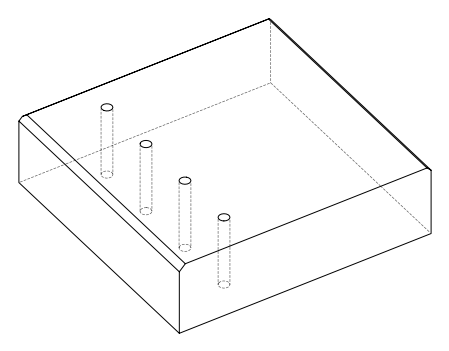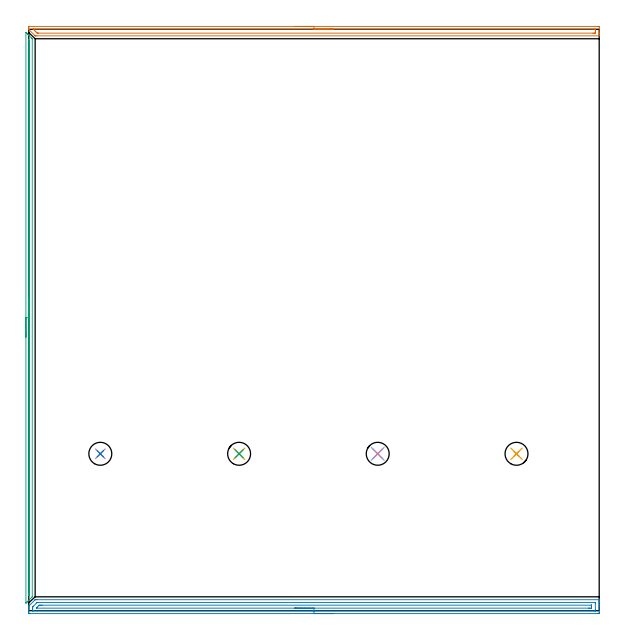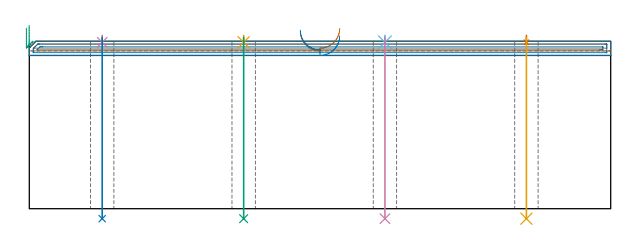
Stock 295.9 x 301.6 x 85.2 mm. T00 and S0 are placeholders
(PLAN: 11 operations, 2 tool changes, 18.6 min)
(1 AREA_MILL | FG_CHAMFER_SURFACE | UGT0205_001 | 4.9 min | 3555 mm3)
(2 AREA_MILL_1 | FG_CHAMFER_SURFACE_1 | UGT0205_001 | 7.28 min | 7676 mm3)
(3 AREA_MILL_2 | FG_CHAMFER_SURFACE_2 | UGT0205_001 | 4.83 min | 1590 mm3)
(4 SPOT_DRILL | STEP1HOLE | NXT0321_9005460120000 | 0.03 min | 0 mm3)
(5 SPOT_DRILL_1 | STEP1HOLE_1 | NXT0321_9005460120000 | 0.03 min | 2 mm3)
(6 SPOT_DRILL_2 | STEP1HOLE_2 | NXT0321_9005460120000 | 0.03 min | 2 mm3)
(7 SPOT_DRILL_3 | STEP1HOLE_3 | NXT0321_9005460120000 | 0.03 min | 2 mm3)
(8 DRILL_THROUGH_HOLE_INTO_CENTER | STEP1HOLE | UGT0301_229 | 0.37 min | 9460 mm3)
(9 DRILL_THROUGH_HOLE_INTO_CENTER_1 | STEP1HOLE_1 | UGT0301_229 | 0.37 min | 9455 mm3)
(10 DRILL_THROUGH_HOLE_INTO_CENTER_2 | STEP1HOLE_2 | UGT0301_229 | 0.37 min | 9455 mm3)
(11 DRILL_THROUGH_HOLE_INTO_CENTER_3 | STEP1HOLE_3 | UGT0301_229 | 0.37 min | 9458 mm3)
(TOOL UGT0205_001 | Chamfer Mill 20 x 3 x 45 deg. | D20 FL50 Z2)
(TOOL NXT0321_9005460120000 | NC Spot Drill, 142deg, 12mm, Carbide, Uncoated | D12 PA142 FL30 Z2)
(TOOL UGT0301_229 | Twist Drill 11.9 mm | D11.9 PA118 FL100 Z2)
(OP 1 AREA_MILL)
G17 G21 G94 G90
T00 M6
G54
G17 G0 G90 X137.95 Y303.1 S1061 M3
G43 Z95.2 H0
Z90.3
G94 G1 X137.988 Z89.428 F250.
X138.102 Z88.564
X138.291 Z87.712
X138.553 Z86.88
X138.887 Z86.074
X139.29 Z85.3
X139.758 Z84.564
X140.29 Z83.872
X140.879 Z83.229
X141.522 Z82.64
X142.214 Z82.109
X142.95 Z81.64
X143.724 Z81.237
X144.53 Z80.903
X145.362 Z80.641
X146.214 Z80.452
X147.078 Z80.338
X147.95 Z80.3
X295.288 Y303.099 Z80.301
X295.57 Y303.097
X295.89 Y303.093 Z80.303
X295.9 Y302.823 Z80.573
Y299.669 Z83.726
Y299.346 Z84.048
Y298.406 Z84.993
X295.896 Y298.301 Z85.091
X295.89 Y298.202 Z85.188
X295.734 Y298.2 Z85.2
X4.184
X3.38 Y298.205 Z85.195
X3.3 Y298.207 Z85.193
X3.291 Y298.209 Z85.191
X3.255 Y298.245 Z85.155
X3.042 Y298.457 Z84.939
X3.022 Y298.477 Z84.921
X0.362 Y301.138 Z82.262
X0.166 Y301.337 Z82.063
X0.01 Y301.501 Z81.899
X0.008 Y301.519 Z81.88
X0. Y301.842 Z81.557
Y302.176 Z81.223
X0.003 Y302.823 Z80.572
X0.004 Y303.091 Z80.305
X0.027 Y303.093 Z80.304
X0.166 Y303.1 Z80.3
X147.95
Y301.686 Z81.714
X293.502 Y301.685 Z81.715
X293.779 Y301.684 Z81.716
X293.858 Y301.681 Z81.719
X293.89 Y301.679 Z81.721
X293.892 Y301.661 Z81.739
X293.898 Y301.568 Z81.832
X293.9 Y301.084 Z82.316
Y300.697 Z82.703
X293.899 Y300.215 Z83.185
X293.897 Y299.831 Z83.569
X293.89 Y299.699 Z83.701
X293.879 Y299.621 Z83.779
X293.81 Y299.619 Z83.781
X293.502 Y299.616 Z83.784
X293.226 Y299.615 Z83.785
X292.609 Y299.614 Z83.786
X5.077 Y299.615 Z83.785
X4.801
X4.493 Y299.619 Z83.781
X4.344 Y299.621 Z83.779
X4.184 Y299.772 Z83.628
X3.736 Y300.215 Z83.185
X3.291 Y300.658 Z82.742
X2.865 Y301.084 Z82.316
X2.398 Y301.553 Z81.847
X2.298 Y301.662 Z81.738
X2.283 Y301.679 Z81.721
X2.31 Y301.681 Z81.719
X2.398 Y301.683 Z81.717
X2.674 Y301.685 Z81.715
X147.95 Y301.686 Z81.714
X148.822 Z81.752
X149.686 Z81.866
X150.538 Z82.055
X151.37 Z82.317
X152.176 Z82.651
X152.95 Z83.054
X153.686 Z83.523
X154.378 Z84.054
X155.021 Z84.643
X155.61 Z85.286
X156.142 Z85.979
X156.61 Z86.714
X157.013 Z87.488
X157.347 Z88.294
X157.609 Z89.126
X157.798 Z89.978
X157.912 Z90.843
X157.95 Z91.714
G0 Z95.2
M5
M2
(OP 2 AREA_MILL_1)
G17 G21 G94 G90
T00 M6
G54
G17 G0 G90 X157.95 Y-1.5 S1061 M3
G43 Z95.2 H0
Z88.
G94 G1 X157.912 Z87.128 F250.
X157.798 Z86.263
X157.609 Z85.412
X157.347 Z84.58
X157.013 Z83.774
X156.61 Z83.
X156.141 Z82.264
X155.61 Z81.572
X155.021 Z80.929
X154.378 Z80.34
X153.686 Z79.808
X152.95 Z79.34
X152.176 Z78.937
X151.37 Z78.603
X150.538 Z78.341
X149.686 Z78.152
X148.822 Z78.038
X147.95 Z78.
X0.612
X0.112 Y-1.493 Z78.003
X0.009 Y-1.491 Z78.005
X0. Y-0.998 Z78.497
Y-0.442 Z79.055
Y-0.113 Z79.384
Y0.443 Z79.94
Y0.772 Z80.268
Y1.431 Z80.93
Y2.214 Z81.713
X0.002 Y2.38 Z81.872
X0.009 Y2.412 Z81.904
X0.142 Y2.543 Z82.041
X3.239 Y5.64 Z85.138
X3.291 Y5.691 Z85.191
X3.303 Y5.693 Z85.193
X4.184 Y5.7 Z85.2
X295.734
X295.89 Y5.697 Z85.188
X295.892 Y5.679 Z85.17
X295.9 Y5.327 Z84.826
Y4.971 Z84.47
Y4.313 Z83.808
Y3.099 Z82.595
Y2.543 Z82.037
Y-0.72 Z78.777
X295.897 Y-0.998 Z78.499
X295.891 Y-1.491 Z78.006
X295.788 Y-1.494 Z78.003
X295.287 Y-1.5 Z78.
X147.95
Y-0.086 Z79.414
X2.176 Y-0.085 Z79.415
X2.079 Y-0.084 Z79.416
X2.031 Y-0.081 Z79.419
X2.014 Y-0.079 Z79.421
X2.01 Y-0.068 Z79.432
X2.005 Y0.041 Z79.541
X2.001 Y0.281 Z79.781
X2. Y0.772 Z80.272
Y1.167 Z80.667
X2.004 Y1.657 Z81.157
X2.008 Y1.855 Z81.355
X2.012 Y1.95 Z81.45
X2.056 Y1.997 Z81.497
X2.398 Y2.348 Z81.848
X4.184 Y4.133 Z83.633
X4.277 Y4.221 Z83.721
X4.332 Y4.271 Z83.771
X4.429 Y4.279 Z83.779
X5.104 Y4.286 Z83.786
X293.723 Y4.285 Z83.785
X293.821 Y4.284 Z83.784
X293.868 Y4.281 Z83.781
X293.886 Y4.279 Z83.779
X293.89 Y4.268 Z83.768
X293.895 Y4.159 Z83.659
X293.899 Y3.919 Z83.419
Y0.378 Z79.878
X293.894 Y-0.017 Z79.483
X293.89 Y-0.069 Z79.431
X293.886 Y-0.08 Z79.42
X293.879 Y-0.082 Z79.418
X293.826 Y-0.084 Z79.416
X293.718 Y-0.085 Z79.415
X293.502 Y-0.086 Z79.414
X147.95
Y1.328 Z80.828
X4.184 Y1.329 Z80.829
X4.074 Y1.33 Z80.83
X4.034 Y1.333 Z80.833
X4.018 Y1.334 Z80.834
X4.01 Y1.354 Z80.854
Y1.473 Z80.973
X4.159 Y1.657 Z81.157
X4.171 Y1.671 Z81.171
X5.077 Y2.578 Z82.078
X5.367 Y2.856 Z82.356
X5.645 Y2.865 Z82.365
X5.97 Y2.868 Z82.368
X6.532 Y2.871 Z82.371
X6.863
X291.716
X291.826 Y2.87 Z82.37
X291.865 Y2.867 Z82.367
X291.882 Y2.865 Z82.365
X291.89 Y2.846 Z82.346
X291.895 Y2.725 Z82.225
X291.898 Y2.543 Z82.043
X291.9 Y2.36 Z81.86
X291.895 Y1.657 Z81.157
X291.891 Y1.484 Z80.984
X291.872 Y1.335 Z80.835
X291.716 Y1.334 Z80.834
X291.154 Y1.33 Z80.83
X290.823 Y1.329 Z80.829
X290.262 Y1.328 Z80.828
X147.95
X147.078 Z80.866
X146.213 Z80.98
X145.362 Z81.169
X144.53 Z81.432
X143.724 Z81.765
X142.95 Z82.168
X142.214 Z82.637
X141.522 Z83.168
X140.879 Z83.757
X140.29 Z84.401
X139.758 Z85.093
X139.29 Z85.828
X138.887 Z86.602
X138.553 Z87.408
X138.291 Z88.24
X138.102 Z89.092
X137.988 Z89.957
X137.95 Z90.828
G0 Z95.2
M5
M2
(OP 3 AREA_MILL_2)
G17 G21 G94 G90
T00 M6
G54
G17 G0 G90 X-1.5 Y141.95 S1061 M3
G43 Z95.2 H0
Z91.9
G94 G1 Y141.988 Z91.028 F250.
Y142.102 Z90.163
Y142.291 Z89.312
Y142.553 Z88.48
Y142.887 Z87.674
Y143.29 Z86.9
Y143.758 Z86.164
Y144.29 Z85.472
Y144.879 Z84.829
Y145.522 Z84.24
Y146.214 Z83.708
Y146.95 Z83.24
Y147.724 Z82.837
Y148.53 Z82.503
Y149.362 Z82.241
Y150.214 Z82.052
Y151.078 Z81.938
Y151.95 Z81.9
X-1.499 Y299.975 Z81.899
X-1.495 Y299.983 Z81.903
X-1.479 Y299.975 Z81.919
X-1.3 Y299.8 Z82.1
X-1.214 Y299.714 Z82.185
X-0.724 Y299.226 Z82.672
X-0.575 Y299.076 Z82.822
X-0.432 Y298.933 Z82.966
X-0.287 Y298.789 Z83.109
X-0.148 Y298.649 Z83.25
X0.015 Y298.486 Z83.413
X0.15 Y298.352 Z83.546
X0.279 Y298.222 Z83.677
X1.46 Y297.041 Z84.857
X1.797 Y296.703 Z85.197
X1.8 Y296.699 Z85.2
Y7.201
X1.798 Y7.198 Z85.198
X1.46 Y6.859 Z84.857
X-0.148 Y5.251 Z83.25
X-0.287 Y5.111 Z83.109
X-0.432 Y4.967 Z82.966
X-0.575 Y4.824 Z82.822
X-0.724 Y4.674 Z82.672
X-0.879 Y4.52 Z82.519
X-1.002 Y4.397 Z82.395
X-1.16 Y4.237 Z82.234
X-1.326 Y4.074 Z82.072
X-1.498 Y3.901 Z81.899
X-1.5 Y4.074 Z81.9
Y151.95
X-0.086 Z83.314
X-0.085 Y295.806 Z83.315
X-0.084 Y296.007 Z83.316
X-0.081 Y296.107 Z83.319
X-0.08 Y296.116 Z83.32
X-0.069 Y296.109 Z83.331
X-0.037 Y296.082 Z83.363
X0.241 Y295.806 Z83.641
X0.35 Y295.688 Z83.75
X0.379 Y295.653 Z83.779
X0.38 Y295.6 Z83.78
X0.385 Y295.119 Z83.785
X0.386 Y290.245 Z83.786
X0.385 Y8.988 Z83.785
Y8.782
X0.381 Y8.305 Z83.781
X0.379 Y8.247 Z83.779
X0.35 Y8.212 Z83.75
X0.241 Y8.094 Z83.641
X0.043 Y7.898 Z83.443
X-0.029 Y7.831 Z83.371
X-0.079 Y7.788 Z83.321
X-0.082 Y7.885 Z83.318
X-0.084 Y8.094 Z83.316
X-0.086 Y8.498 Z83.314
Y8.782
Y151.95
Y152.822 Z83.352
Y153.686 Z83.466
Y154.538 Z83.655
Y155.37 Z83.917
Y156.176 Z84.251
Y156.95 Z84.654
Y157.686 Z85.123
Y158.378 Z85.654
Y159.021 Z86.243
Y159.61 Z86.886
Y160.142 Z87.578
Y160.61 Z88.314
Y161.013 Z89.088
Y161.347 Z89.894
Y161.609 Z90.726
Y161.798 Z91.578
Y161.912 Z92.443
Y161.95 Z93.314
G0 Z95.2
M5
M2
(OP 4 SPOT_DRILL)
G17 G21 G94 G90
T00 M6
G54
G17 G0 G90 X37.1 Y81.4 S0 M3
G43 Z95.2 H0
G94 G81 G98 Z84.688 F250. R88.2
G80
M5
M2
(OP 5 SPOT_DRILL_1)
G17 G21 G94 G90
T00 M6
G54
G17 G0 G90 X109.1 Y81.4 S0 M3
G43 Z95.2 H0
G94 G81 G98 Z84.688 F250. R88.2
G80
M5
M2
(OP 6 SPOT_DRILL_2)
G17 G21 G94 G90
T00 M6
G54
G17 G0 G90 X181. Y81.4 S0 M3
G43 Z95.2 H0
G94 G81 G98 Z84.688 F250. R88.2
G80
M5
M2
(OP 7 SPOT_DRILL_3)
G17 G21 G94 G90
T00 M6
G54
G17 G0 G90 X253. Y81.4 S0 M3
G43 Z95.2 H0
G94 G81 G98 Z84.688 F250. R88.2
G80
M5
M2
(OP 8 DRILL_THROUGH_HOLE_INTO_CENTER)
G17 G21 G94 G90
T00 M6
G54
G17 G0 G90 X37.1 Y81.4 S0 M3
G43 Z95.2 H0
G94 G73 G98 Z-5.075 F250. Q11.284 R87.2
G80
M5
M2
(OP 9 DRILL_THROUGH_HOLE_INTO_CENTER_1)
G17 G21 G94 G90
T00 M6
G54
G17 G0 G90 X109.1 Y81.4 S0 M3
G43 Z95.2 H0
G94 G73 G98 Z-5.075 F250. Q11.284 R87.2
G80
M5
M2
(OP 10 DRILL_THROUGH_HOLE_INTO_CENTER_2)
G17 G21 G94 G90
T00 M6
G54
G17 G0 G90 X181. Y81.4 S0 M3
G43 Z95.2 H0
G94 G73 G98 Z-5.075 F250. Q11.284 R87.2
G80
M5
M2
(OP 11 DRILL_THROUGH_HOLE_INTO_CENTER_3)
G17 G21 G94 G90
T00 M6
G54
G17 G0 G90 X253. Y81.4 S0 M3
G43 Z95.2 H0
G94 G73 G98 Z-5.075 F250. Q11.284 R87.2
G80
M5
M2
